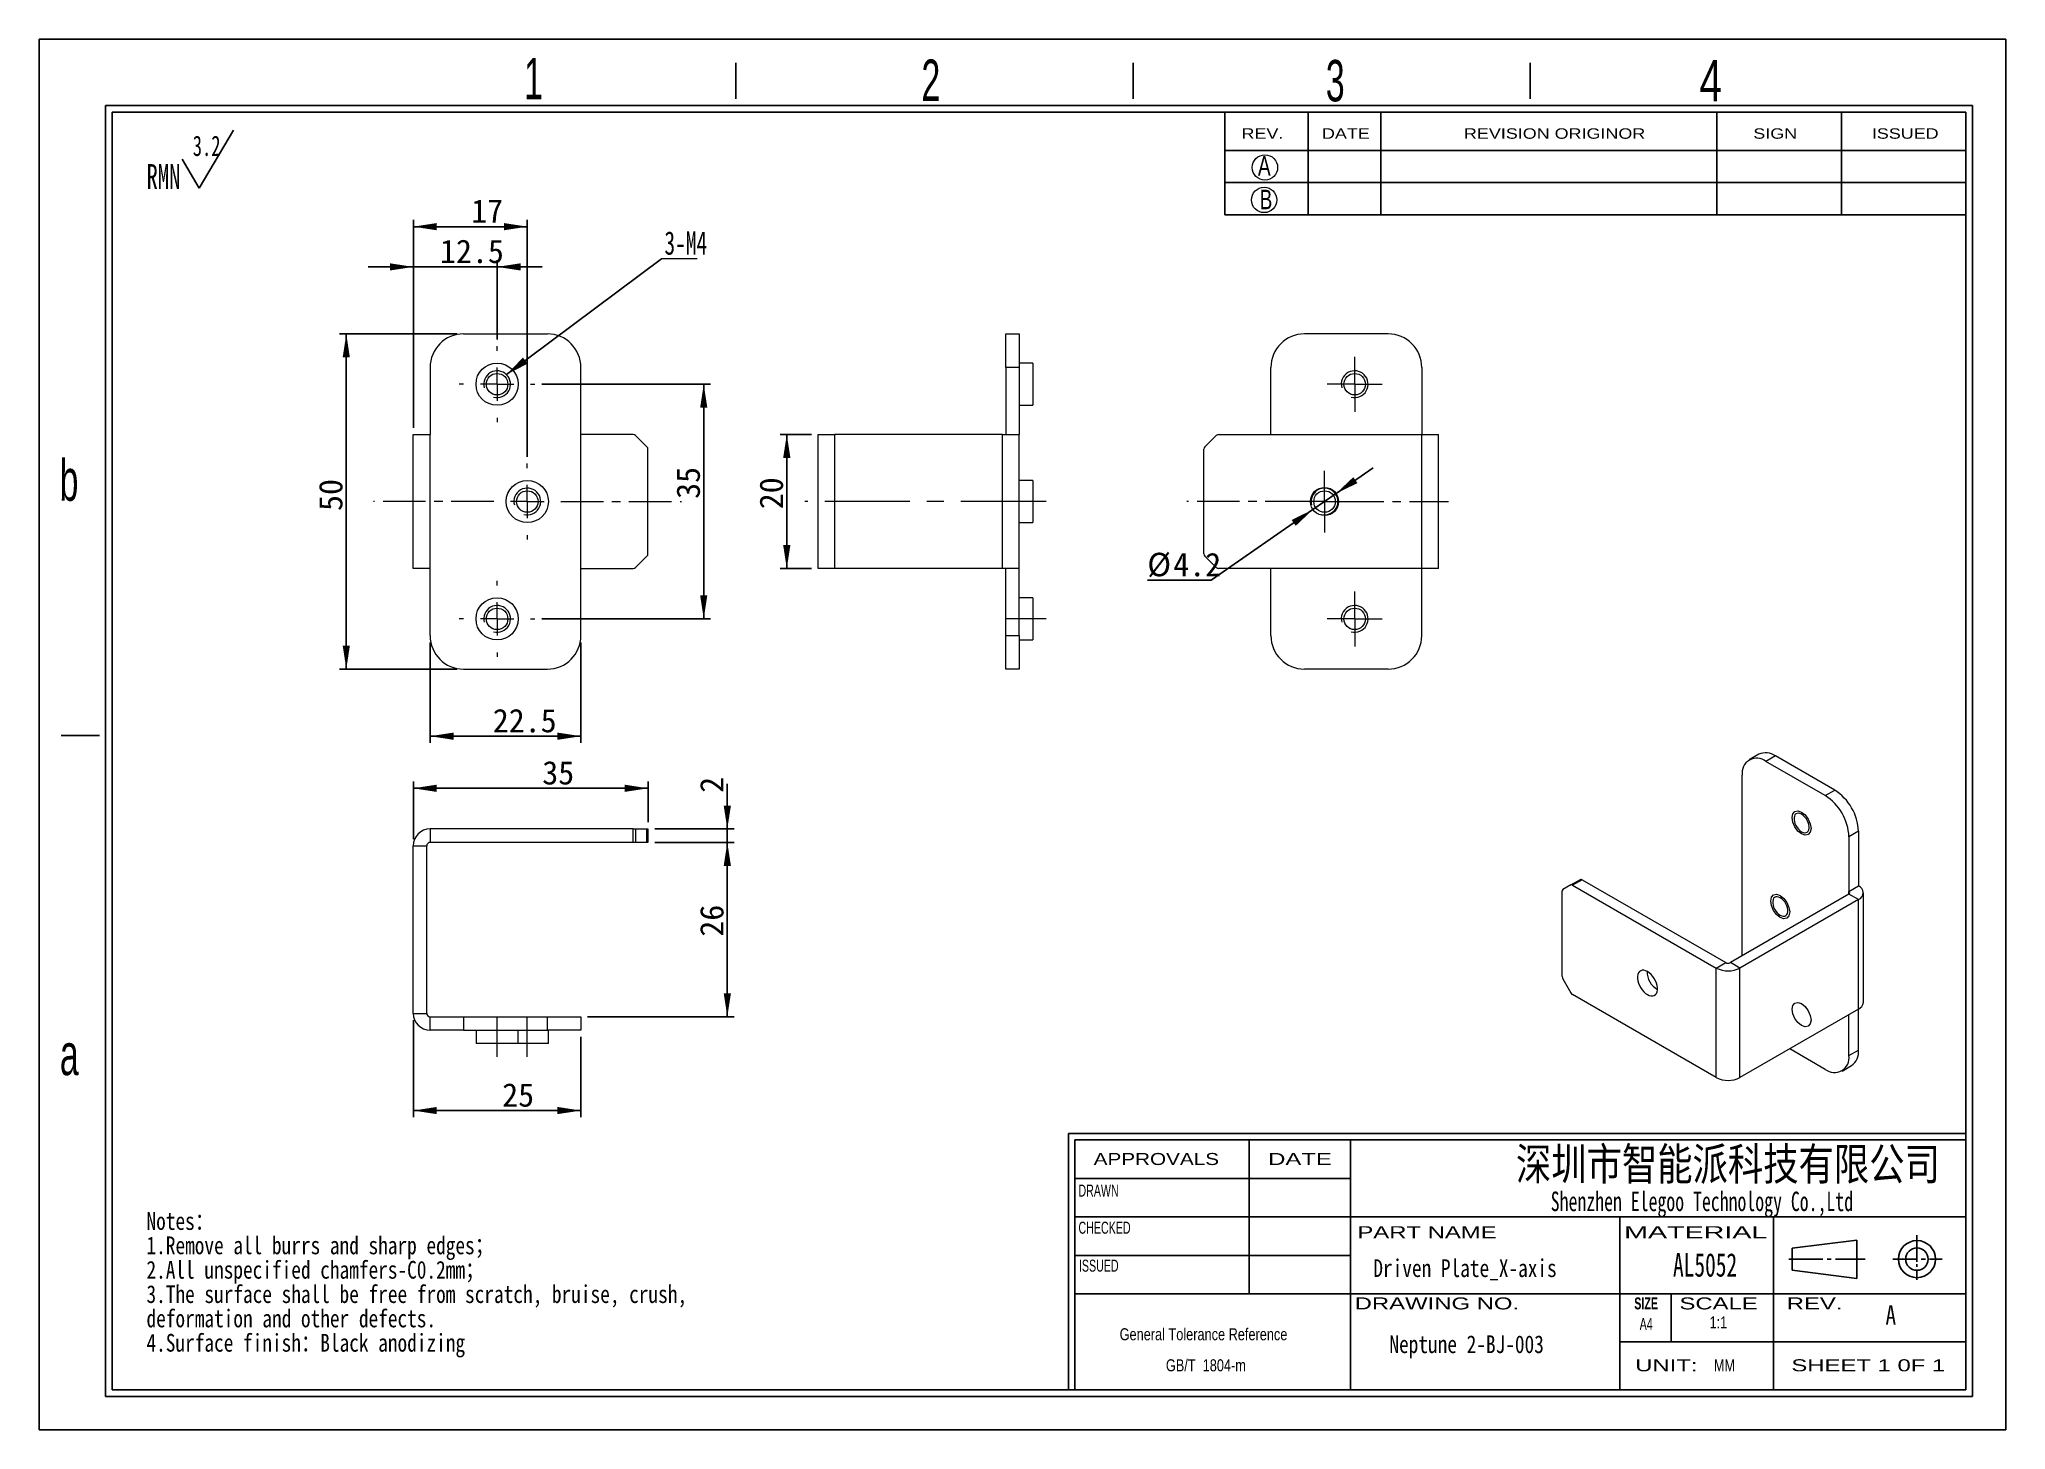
# Model space of a CAD drawing. Header units: millimetres. Extents: x 2 to 295, y 1 to 209.
import ezdxf

# ---------------------------------------------------------------- set-up
doc = ezdxf.new("R2010")
doc.units = ezdxf.units.MM
doc.linetypes.add('CENTER', pattern=[10.16, 6.35, -1.27, 1.27, -1.27])
doc.linetypes.add('CENTERX2', pattern=[20.32, 12.7, -2.54, 2.54, -2.54])
doc.layers.add('DIM', color=5, linetype='Continuous')
doc.layers.add('SLD-0', color=179, linetype='Continuous')
doc.layers.add('中心线', color=1, linetype='CENTER', lineweight=15)
doc.styles.add('SLDTEXTSTYLE0', font='SIMSUN.TTC', dxfattribs={"width": 0.67})
doc.styles.add('SLDTEXTSTYLE1', font='ARIAL.TTF', dxfattribs={"width": 0.7584})
doc.styles.add('SLDTEXTSTYLE10', font='ARIAL.TTF', dxfattribs={"width": 1.2324})
doc.styles.add('SLDTEXTSTYLE11', font='ARIAL.TTF', dxfattribs={"width": 1.7064})
doc.styles.add('SLDTEXTSTYLE12', font='SIMSUN.TTC', dxfattribs={"width": 0.8, "bigfont": 'bigfont'})
doc.styles.add('SLDTEXTSTYLE13', font='SIMKAI.TTF', dxfattribs={"width": 0.67})
doc.styles.add('SLDTEXTSTYLE14', font='SIMSUN.TTC')
doc.styles.add('SLDTEXTSTYLE2', font='SIMSUN.TTC', dxfattribs={"width": 0.8})
doc.styles.add('SLDTEXTSTYLE3', font='SIMSUN.TTC', dxfattribs={"width": 0.8, "bigfont": 'bigfont'})
doc.styles.add('SLDTEXTSTYLE4', font='SIMSUN.TTC', dxfattribs={"width": 0.8})
doc.styles.add('SLDTEXTSTYLE5', font='ARIAL.TTF', dxfattribs={"width": 0.63516})
doc.styles.add('SLDTEXTSTYLE6', font='GOTHIC.TTF', dxfattribs={"width": 0.7304})
doc.styles.add('SLDTEXTSTYLE7', font='GOTHIC.TTF', dxfattribs={"width": 0.61171})
doc.styles.add('SLDTEXTSTYLE8', font='ARIALBD.TTF', dxfattribs={"width": 0.63516})
doc.styles.add('SLDTEXTSTYLE9', font='ARIAL.TTF', dxfattribs={"width": 1.422})
doc.styles.get("Standard").update_dxf_attribs({"font": 'SIMSUN.TTC'})
doc.dimstyles.new('SLDDIMSTYLE0', dxfattribs={"dimtxt": 3.5, "dimasz": 3.5, "dimexe": 0, "dimexo": 0.0625, "dimgap": 0.875, "dimtad": 0, "dimtih": 1, "dimtoh": 1, "dimrnd": 1e-09, "dimzin": 12, "dimdsep": 46, "dimtxsty": 'SLDTEXTSTYLE0', "dimsah": 1, "dimcen": 0, "dimadec": 0, "dimazin": 3, "dimtfac": 1, "dimtmove": 0, "dimatfit": 3, "dimfxl": 0, "dimfrac": 2, "dimtolj": 1, "dimtzin": 12, "dimarcsym": 0})
doc.dimstyles.new('SLDDIMSTYLE1', dxfattribs={"dimtxt": 3.5, "dimasz": 3.5, "dimexe": 0, "dimexo": 0.0625, "dimgap": 0.875, "dimtad": 2, "dimrnd": 1e-09, "dimzin": 12, "dimdsep": 46, "dimtxsty": 'SLDTEXTSTYLE0', "dimsah": 1, "dimcen": 0.09, "dimadec": 0, "dimazin": 3, "dimtfac": 1, "dimtofl": 0, "dimtmove": 0, "dimatfit": 3, "dimfxl": 0, "dimfrac": 2, "dimtolj": 1, "dimtzin": 12, "dimarcsym": 0})
doc.dimstyles.new('SLDDIMSTYLE2', dxfattribs={"dimtxt": 3.5, "dimasz": 3.5, "dimexe": 0, "dimexo": 0.0625, "dimgap": 0.875, "dimtad": 2, "dimrnd": 1e-09, "dimzin": 12, "dimdsep": 46, "dimtxsty": 'SLDTEXTSTYLE0', "dimsah": 1, "dimcen": 0.09, "dimadec": 0, "dimazin": 3, "dimtfac": 1, "dimtmove": 0, "dimatfit": 0, "dimfxl": 0, "dimfrac": 2, "dimtolj": 1, "dimtzin": 12, "dimarcsym": 0})
doc.dimstyles.new('SLDDIMSTYLE3', dxfattribs={"dimtxt": 0.18, "dimasz": 3.5, "dimexe": 0, "dimexo": 0.0625, "dimgap": 0, "dimtad": 0, "dimtih": 1, "dimtoh": 1, "dimdec": 0, "dimrnd": 1e-09, "dimzin": 0, "dimdsep": 46, "dimtxsty": 'Standard', "dimsah": 1, "dimcen": 0.09, "dimadec": 0, "dimazin": 0, "dimtfac": 3.5, "dimtdec": 0, "dimtofl": 0, "dimtmove": 0, "dimatfit": 3, "dimfxl": 0, "dimfrac": 2, "dimtolj": 1, "dimtzin": 0, "dimarcsym": 0})

# ---------------------------------------------------------------- blocks, each defined once
blk = doc.blocks.new('SW_NOTE_0')
at = {"layer": 'SLD-0', "color": 0}
for q in [(12.98, 9.35), (5.31, 5.02)]:
    blk.add_line((7.87, 0.69), q, dxfattribs=at)
at = {"layer": 'SLD-0', "color": 0, "attachment_point": 1, "style": 'SLDTEXTSTYLE0'}
for s, insert, char_height in [('3.2', (6.9, 8.55), 3.032), ('RMN', (0, 4.31), 3.704)]:
    blk.add_mtext(s, dxfattribs=dict(at, insert=insert, char_height=char_height))
blk = doc.blocks.new('SW_NOTE_1')
at = {"layer": 'SLD-0', "color": 0, "char_height": 2.6458, "attachment_point": 1}
for s, insert, style in [('Notes\\M+18146', (0, 3.08), 'SLDTEXTSTYLE3'), ('1.Remove all burrs and sharp edges\\M+18147', (0, -0.55), 'SLDTEXTSTYLE3'), ('2.All unspecified chamfers-C0.2mm\\M+18147', (0, -4.19), 'SLDTEXTSTYLE3'), ('3.The surface shall be free from scratch, bruise, crush, ', (0, -7.82), 'SLDTEXTSTYLE4'), ('deformation and other defects.', (0, -11.45), 'SLDTEXTSTYLE4'), ('4.Surface finish\\M+18146Black anodizing', (0, -15.08), 'SLDTEXTSTYLE3')]:
    blk.add_mtext(s, dxfattribs=dict(at, insert=insert, style=style))
blk = doc.blocks.new('SW_NOTE_2')
at = {"layer": 'SLD-0', "color": 0, "char_height": 1.7927, "attachment_point": 2, "style": 'SLDTEXTSTYLE1'}
for s, insert in [('General Tolerance Reference ', (13.02, 2.31)), (' GB/T  1804-m', (13.11, -2.32))]:
    blk.add_mtext(s, dxfattribs=dict(at, insert=insert))
blk = doc.blocks.new('_D')
at = {"layer": 'DIM'}
for p, q in [((195.23, 140.93), (200.76, 144.77)), ((195.23, 140.93), (191.78, 138.54)), ((191.78, 138.54), (176.62, 128.02)), ((176.62, 128.02), (167.08, 128.02))]:
    blk.add_line(p, q, dxfattribs=at)
for points in [[(195.23, 140.93), (198.42, 142.48), (197.8, 143.37)], [(191.78, 138.54), (188.6, 136.98), (189.21, 136.1)]]:
    blk.add_solid(points, dxfattribs=at)
at = {"layer": 'DIM', "char_height": 3.5, "attachment_point": 1, "style": 'SLDTEXTSTYLE14'}
for s, insert in [('%%c', (167.08, 132.09)), ('4.2', (170.95, 132.09))]:
    blk.add_mtext(s, dxfattribs=dict(at, insert=insert))
blk = doc.blocks.new('SW_CENTERMARKSYMBOL_0')
at = {"layer": '中心线', "color": 0}
for p, q in [((0, 2.5), (0, 4.6)), ((-2.5, 0), (-20.53, 0)), ((0, 0), (-2.5, 0)), ((0, 0), (0, 2.5)), ((0, 0), (0, -2.5)), ((0, 0), (2.5, 0)), ((2.5, 0), (18.5, 0)), ((0, -2.5), (0, -4.6))]:
    blk.add_line(p, q, dxfattribs=at)
blk = doc.blocks.new('SW_CENTERMARKSYMBOL_1')
at = {"layer": '中心线', "color": 0}
for p, q in [((0, 2.5), (0, 4.1)), ((-2.5, 0), (-4.1, 0)), ((0, 0), (-2.5, 0)), ((0, 0), (0, 2.5)), ((0, 0), (0, -2.5)), ((0, 0), (2.5, 0)), ((2.5, 0), (4.1, 0)), ((0, -2.5), (0, -4.1))]:
    blk.add_line(p, q, dxfattribs=at)
blk = doc.blocks.new('SW_CENTERMARKSYMBOL_2')
at = {"layer": '中心线', "color": 0}
for p, q in [((0, 2.5), (0, 4.1)), ((-2.5, 0), (-4.1, 0)), ((0, 0), (-2.5, 0)), ((0, 0), (0, 2.5)), ((0, 0), (0, -2.5)), ((0, 0), (2.5, 0)), ((2.5, 0), (4.1, 0)), ((0, -2.5), (0, -4.1))]:
    blk.add_line(p, q, dxfattribs=at)
blk = doc.blocks.new('_D_1')
at = {"layer": 'DIM'}
for p, q in [((116.98, 149.73), (112.3, 149.73)), ((113.3, 149.73), (113.3, 129.73)), ((116.98, 129.73), (112.3, 129.73))]:
    blk.add_line(p, q, dxfattribs=at)
for points in [[(113.3, 149.73), (112.76, 146.23), (113.84, 146.23)], [(113.3, 129.73), (113.84, 133.23), (112.76, 133.23)]]:
    blk.add_solid(points, dxfattribs=at)
at = {"layer": 'DIM', "insert": (109.23, 138.58), "char_height": 3.5, "attachment_point": 1, "rotation": 90, "style": 'SLDTEXTSTYLE14'}
blk.add_mtext('20', dxfattribs=at)
blk = doc.blocks.new('_D_2')
at = {"layer": 'DIM'}
for p, q in [((64.1, 164.73), (46.6, 164.73)), ((47.6, 164.73), (47.6, 114.73)), ((64.1, 114.73), (46.6, 114.73))]:
    blk.add_line(p, q, dxfattribs=at)
for points in [[(47.6, 164.73), (47.06, 161.23), (48.13, 161.23)], [(47.6, 114.73), (48.13, 118.23), (47.06, 118.23)]]:
    blk.add_solid(points, dxfattribs=at)
at = {"layer": 'DIM', "insert": (43.52, 138.33), "char_height": 3.5, "attachment_point": 1, "rotation": 90, "style": 'SLDTEXTSTYLE14'}
blk.add_mtext('50', dxfattribs=at)
blk = doc.blocks.new('_D_3')
at = {"layer": 'DIM'}
for p, q in [((57.6, 174.73), (50.86, 174.73)), ((57.6, 150.73), (57.6, 175.73)), ((57.6, 174.73), (70.1, 174.73)), ((70.1, 163.88), (70.1, 175.73)), ((70.1, 174.73), (76.83, 174.73))]:
    blk.add_line(p, q, dxfattribs=at)
for points in [[(57.6, 174.73), (54.1, 175.27), (54.1, 174.19)], [(70.1, 174.73), (73.6, 174.19), (73.6, 175.27)]]:
    blk.add_solid(points, dxfattribs=at)
at = {"layer": 'DIM', "insert": (61.58, 178.81), "char_height": 3.5, "attachment_point": 1, "style": 'SLDTEXTSTYLE14'}
blk.add_mtext('12.5', dxfattribs=at)
blk = doc.blocks.new('_D_4')
at = {"layer": 'DIM'}
for p, q in [((57.6, 150.73), (57.6, 181.73)), ((57.6, 180.73), (74.6, 180.73)), ((74.6, 146.38), (74.6, 181.73))]:
    blk.add_line(p, q, dxfattribs=at)
for points in [[(57.6, 180.73), (61.1, 180.19), (61.1, 181.27)], [(74.6, 180.73), (71.1, 181.27), (71.1, 180.19)]]:
    blk.add_solid(points, dxfattribs=at)
at = {"layer": 'DIM', "insert": (66.22, 184.81), "char_height": 3.5, "attachment_point": 1, "style": 'SLDTEXTSTYLE14'}
blk.add_mtext('17', dxfattribs=at)
blk = doc.blocks.new('_D_5')
at = {"layer": 'DIM'}
for p, q in [((76.75, 157.23), (101.91, 157.23)), ((100.91, 157.23), (100.91, 122.23)), ((76.75, 122.23), (101.91, 122.23))]:
    blk.add_line(p, q, dxfattribs=at)
for points in [[(100.91, 157.23), (100.38, 153.73), (101.45, 153.73)], [(100.91, 122.23), (101.45, 125.73), (100.38, 125.73)]]:
    blk.add_solid(points, dxfattribs=at)
at = {"layer": 'DIM', "insert": (96.84, 140.13), "char_height": 3.5, "attachment_point": 1, "rotation": 90, "style": 'SLDTEXTSTYLE14'}
blk.add_mtext('35', dxfattribs=at)
blk = doc.blocks.new('_D_6')
at = {"layer": 'DIM'}
for p, q in [((60.1, 118.73), (60.1, 103.73)), ((82.6, 118.73), (82.6, 103.73)), ((60.1, 104.73), (82.6, 104.73))]:
    blk.add_line(p, q, dxfattribs=at)
for points in [[(60.1, 104.73), (63.6, 104.19), (63.6, 105.27)], [(82.6, 104.73), (79.1, 105.27), (79.1, 104.19)]]:
    blk.add_solid(points, dxfattribs=at)
at = {"layer": 'DIM', "insert": (69.45, 108.81), "char_height": 3.5, "attachment_point": 1, "style": 'SLDTEXTSTYLE14'}
blk.add_mtext('22.5', dxfattribs=at)
blk = doc.blocks.new('SW_NOTE_3')
at = {"color": 0, "linetype": 'Continuous', "lineweight": 0}
blk.add_line((5.32, 0), (0, 0), dxfattribs=at)
at = {"color": 0, "linetype": 'Continuous', "lineweight": 0, "insert": (0.42, 4.14), "char_height": 3.5, "attachment_point": 1, "style": 'SLDTEXTSTYLE0'}
blk.add_mtext('3-M4', dxfattribs=at)
blk = doc.blocks.new('SW_CENTERMARKSYMBOL_3')
at = {"layer": '中心线', "color": 0}
for p, q in [((0, 5), (0, 5.65)), ((-5, 0), (-22.93, 0)), ((0, 0), (-2.5, 0)), ((0, 0), (0, 2.5)), ((0, 0), (0, -2.5)), ((0, 0), (2.5, 0)), ((5, 0), (23.02, 0)), ((0, -5), (0, -5.65))]:
    blk.add_line(p, q, dxfattribs=at)
blk = doc.blocks.new('SW_CENTERMARKSYMBOL_4')
at = {"layer": '中心线', "color": 0}
for p, q in [((0, 5), (0, 5.65)), ((-5, 0), (-5.65, 0)), ((0, 0), (-2.5, 0)), ((0, 0), (0, 2.5)), ((0, 0), (0, -2.5)), ((0, 0), (2.5, 0)), ((5, 0), (5.65, 0)), ((0, -5), (0, -5.65))]:
    blk.add_line(p, q, dxfattribs=at)
blk = doc.blocks.new('SW_CENTERMARKSYMBOL_5')
at = {"layer": '中心线', "color": 0}
for p, q in [((0, 5), (0, 5.65)), ((-5, 0), (-5.65, 0)), ((0, 0), (-2.5, 0)), ((0, 0), (0, 2.5)), ((0, 0), (0, -2.5)), ((0, 0), (2.5, 0)), ((5, 0), (5.65, 0)), ((0, -5), (0, -5.65))]:
    blk.add_line(p, q, dxfattribs=at)
blk = doc.blocks.new('_D_7')
at = {"layer": 'DIM'}
for p, q in [((57.6, 62.39), (57.6, 47.89)), ((82.6, 59.89), (82.6, 47.89)), ((57.6, 48.89), (82.6, 48.89))]:
    blk.add_line(p, q, dxfattribs=at)
for points in [[(57.6, 48.89), (61.1, 48.36), (61.1, 49.43)], [(82.6, 48.89), (79.1, 49.43), (79.1, 48.36)]]:
    blk.add_solid(points, dxfattribs=at)
at = {"layer": 'DIM', "insert": (70.85, 52.97), "char_height": 3.5, "attachment_point": 1, "style": 'SLDTEXTSTYLE14'}
blk.add_mtext('25', dxfattribs=at)
blk = doc.blocks.new('_D_8')
at = {"layer": 'DIM'}
for p, q in [((93.6, 88.89), (105.43, 88.89)), ((104.43, 88.89), (104.43, 62.89)), ((83.6, 62.89), (105.43, 62.89))]:
    blk.add_line(p, q, dxfattribs=at)
for points in [[(104.43, 88.89), (103.89, 85.39), (104.97, 85.39)], [(104.43, 62.89), (104.97, 66.39), (103.89, 66.39)]]:
    blk.add_solid(points, dxfattribs=at)
at = {"layer": 'DIM', "insert": (100.36, 74.83), "char_height": 3.5, "attachment_point": 1, "rotation": 90, "style": 'SLDTEXTSTYLE14'}
blk.add_mtext('26', dxfattribs=at)
blk = doc.blocks.new('_D_9')
at = {"layer": 'DIM'}
for p, q in [((57.6, 89.39), (57.6, 97.96)), ((57.6, 96.96), (92.6, 96.96)), ((92.6, 91.89), (92.6, 97.96))]:
    blk.add_line(p, q, dxfattribs=at)
for points in [[(57.6, 96.96), (61.1, 96.42), (61.1, 97.5)], [(92.6, 96.96), (89.1, 97.5), (89.1, 96.42)]]:
    blk.add_solid(points, dxfattribs=at)
at = {"layer": 'DIM', "insert": (76.83, 101.03), "char_height": 3.5, "attachment_point": 1, "style": 'SLDTEXTSTYLE14'}
blk.add_mtext('35', dxfattribs=at)
blk = doc.blocks.new('_D_10')
at = {"layer": 'DIM'}
for p, q in [((104.43, 90.89), (104.43, 97.64)), ((93.6, 90.89), (105.43, 90.89)), ((93.6, 88.89), (105.43, 88.89)), ((104.43, 90.89), (104.43, 88.89)), ((104.43, 88.89), (104.43, 82.16))]:
    blk.add_line(p, q, dxfattribs=at)
for points in [[(104.43, 90.89), (104.97, 94.39), (103.89, 94.39)], [(104.43, 88.89), (103.89, 85.39), (104.97, 85.39)]]:
    blk.add_solid(points, dxfattribs=at)
at = {"layer": 'DIM', "insert": (100.36, 96.28), "char_height": 3.5, "attachment_point": 1, "rotation": 90, "style": 'SLDTEXTSTYLE14'}
blk.add_mtext('2', dxfattribs=at)

msp = doc.modelspace()

# ---------------------------------------------------------------- linework, layer by layer
at = {"color": 7, "linetype": 'Continuous', "lineweight": 15}
for p, q in [((65.095, 164.733), (77.595, 164.733)), ((145.982, 164.733), (147.982, 164.733)), ((145.982, 159.733), (145.982, 164.733)), ((147.982, 164.733), (147.982, 159.733)), ((203.009, 164.733), (190.509, 164.733)), ((60.095, 159.733), (60.095, 149.733)), ((82.595, 119.733), (82.595, 159.733)), ((147.982, 159.733), (145.982, 159.733)), ((145.982, 159.733), (145.982, 149.733)), ((149.982, 160.383), (147.982, 160.383)), ((147.982, 159.733), (147.982, 149.733)), ((149.982, 160.383), (149.982, 157.233)), ((185.509, 149.733), (185.509, 159.733)), ((208.009, 159.733), (208.009, 149.733)), ((149.982, 157.233), (149.982, 154.083)), ((147.982, 154.083), (149.982, 154.083)), ((57.595, 149.733), (60.095, 149.733)), ((57.595, 129.733), (57.595, 149.733)), ((60.095, 129.733), (60.095, 149.733)), ((90.388, 149.733), (82.595, 149.733)), ((92.449, 147.88), (90.741, 149.587)), ((117.982, 149.733), (120.482, 149.733)), ((117.982, 129.733), (117.982, 149.733)), ((120.482, 129.733), (120.482, 149.733)), ((145.482, 149.733), (120.482, 149.733)), ((145.482, 149.733), (147.982, 149.733)), ((145.482, 129.733), (145.482, 149.733)), ((147.982, 129.733), (147.982, 149.733)), ((177.362, 149.587), (175.655, 147.88)), ((177.716, 149.733), (208.009, 149.733)), ((208.009, 129.733), (208.009, 149.733)), ((208.009, 149.733), (210.509, 149.733)), ((210.509, 129.733), (210.509, 149.733)), ((92.595, 131.941), (92.595, 147.526)), ((175.509, 131.941), (175.509, 147.526)), ((149.982, 142.883), (147.982, 142.883)), ((149.982, 142.883), (149.982, 139.733)), ((149.982, 139.733), (149.982, 136.583)), ((147.982, 136.583), (149.982, 136.583)), ((60.095, 129.733), (57.595, 129.733)), ((60.095, 119.733), (60.095, 129.733)), ((82.595, 129.733), (90.388, 129.733)), ((90.741, 129.88), (92.449, 131.587)), ((120.482, 129.733), (117.982, 129.733)), ((145.482, 129.733), (120.482, 129.733)), ((147.982, 129.733), (145.482, 129.733)), ((145.982, 119.733), (145.982, 129.733)), ((147.982, 119.733), (147.982, 129.733)), ((175.655, 131.587), (177.362, 129.88)), ((208.009, 129.733), (177.716, 129.733)), ((185.509, 119.733), (185.509, 129.733)), ((210.509, 129.733), (208.009, 129.733)), ((208.009, 119.733), (208.009, 129.733)), ((149.982, 125.383), (147.982, 125.383)), ((149.982, 125.383), (149.982, 122.233)), ((149.982, 122.233), (149.982, 119.083)), ((145.982, 119.733), (147.982, 119.733)), ((145.982, 114.733), (145.982, 119.733)), ((147.982, 119.733), (147.982, 114.733)), ((147.982, 119.083), (149.982, 119.083)), ((65.095, 114.733), (77.595, 114.733)), ((147.982, 114.733), (145.982, 114.733)), ((203.009, 114.733), (190.509, 114.733)), ((258.271, 102.032), (256.857, 101.215)), ((260.771, 101.784), (259.357, 100.968)), ((268.195, 95.865), (259.357, 100.968)), ((269.61, 96.682), (260.771, 101.784)), ((255.821, 71.983), (255.821, 98.926)), ((268.195, 95.865), (269.61, 96.682)), ((57.595, 88.393), (59.595, 88.393)), ((57.595, 63.393), (57.595, 88.393)), ((59.595, 63.393), (59.595, 88.393)), ((60.095, 90.893), (60.095, 88.893)), ((90.388, 90.893), (60.095, 90.893)), ((90.388, 88.893), (60.095, 88.893)), ((90.388, 88.893), (90.388, 90.893)), ((90.388, 90.893), (90.741, 90.893)), ((90.741, 88.893), (90.388, 88.893)), ((90.741, 90.893), (90.741, 88.893)), ((90.741, 90.893), (92.449, 90.893)), ((92.449, 88.893), (90.741, 88.893)), ((92.449, 88.893), (92.449, 90.893)), ((92.449, 90.893), (92.595, 90.893)), ((92.595, 88.893), (92.449, 88.893)), ((92.595, 90.893), (92.595, 88.893)), ((273.145, 90.558), (271.731, 89.742)), ((271.731, 89.742), (271.731, 81.576)), ((273.145, 90.558), (273.145, 82.393)), ((230.262, 82.537), (229.055, 81.84)), ((230.262, 82.537), (231.676, 83.353)), ((231.926, 83.329), (230.512, 82.512)), ((230.512, 82.512), (251.932, 70.147)), ((231.926, 83.329), (253.346, 70.963)), ((271.731, 81.576), (273.145, 82.393)), ((228.951, 68.885), (228.951, 81.611)), ((271.731, 81.168), (254.053, 70.963)), ((273.145, 80.352), (255.468, 70.147)), ((271.731, 81.168), (271.731, 81.576)), ((273.145, 80.352), (271.731, 81.168)), ((273.145, 64.021), (273.145, 80.352)), ((273.877, 65.041), (273.877, 81.372)), ((251.932, 70.147), (253.346, 70.963)), ((255.468, 70.147), (254.053, 70.963)), ((229.055, 68.536), (230.262, 66.445)), ((251.932, 53.816), (251.932, 70.147)), ((255.468, 53.816), (255.468, 70.147)), ((251.932, 53.816), (230.512, 66.181)), ((57.595, 63.393), (59.595, 63.393)), ((60.095, 60.893), (60.095, 62.893)), ((60.095, 62.893), (65.095, 62.893)), ((65.095, 62.893), (65.095, 60.893)), ((65.095, 62.893), (77.595, 62.893)), ((77.595, 60.893), (77.595, 62.893)), ((77.595, 62.893), (82.595, 62.893)), ((82.595, 62.893), (82.595, 60.893)), ((273.145, 64.021), (255.468, 53.816)), ((271.731, 57.08), (271.731, 63.204)), ((273.145, 57.896), (273.145, 64.021)), ((65.095, 60.893), (60.095, 60.893)), ((65.095, 60.893), (77.595, 60.893)), ((66.945, 60.893), (66.945, 58.893)), ((73.245, 58.893), (66.945, 58.893)), ((73.245, 58.893), (73.245, 60.893)), ((77.745, 58.893), (73.245, 58.893)), ((82.595, 60.893), (77.595, 60.893)), ((77.745, 58.893), (77.745, 60.893)), ((268.195, 55.038), (262.89, 58.101)), ((271.731, 57.08), (273.145, 57.896)), ((270.695, 54.791), (272.109, 55.607))]:
    msp.add_line(p, q, dxfattribs=at)
at = {"color": 7, "linetype": 'Continuous', "lineweight": 0, "flags": 128}
for points in [[(264.66, 90.149), (264.119, 90.586), (263.66, 91.205), (263.353, 91.912), (263.246, 92.599), (263.353, 93.162), (263.66, 93.514), (264.119, 93.604), (264.66, 93.415), (265.201, 92.979), (265.66, 92.36), (265.967, 91.653), (266.074, 90.966), (265.967, 90.403), (265.66, 90.05), (265.201, 89.961), (264.66, 90.149)], [(261.478, 77.697), (260.937, 78.133), (260.478, 78.752), (260.171, 79.459), (260.064, 80.146), (260.171, 80.709), (260.478, 81.062), (260.937, 81.151), (261.478, 80.963), (262.019, 80.526), (262.478, 79.907), (262.785, 79.201), (262.892, 78.513), (262.785, 77.951), (262.478, 77.598), (262.019, 77.509), (261.478, 77.697)], [(264.66, 61.57), (264.119, 62.007), (263.66, 62.626), (263.353, 63.333), (263.246, 64.02), (263.353, 64.583), (263.66, 64.935), (264.119, 65.025), (264.66, 64.837), (265.201, 64.4), (265.66, 63.781), (265.967, 63.074), (266.074, 62.387), (265.967, 61.824), (265.66, 61.471), (265.201, 61.382), (264.66, 61.57)]]:
    msp.add_lwpolyline(points, dxfattribs=at)
at = {"color": 7, "linetype": 'Continuous', "lineweight": 15, "flags": 128}
for points in [[(264.66, 90.476), (264.895, 90.369), (265.12, 90.323), (265.325, 90.342), (265.501, 90.423), (265.64, 90.564), (265.736, 90.757), (265.785, 90.996), (265.785, 91.269), (265.736, 91.565), (265.64, 91.87), (265.501, 92.171), (265.325, 92.455), (265.12, 92.71), (264.895, 92.924), (264.66, 93.089), (264.425, 93.196), (264.2, 93.242), (263.995, 93.223), (263.819, 93.142), (263.68, 93.001), (263.584, 92.807), (263.535, 92.568), (263.535, 92.295), (263.584, 92), (263.68, 91.695), (263.819, 91.394), (263.995, 91.109), (264.2, 90.855), (264.425, 90.64), (264.66, 90.476)], [(261.478, 78.023), (261.713, 77.916), (261.938, 77.871), (262.143, 77.889), (262.319, 77.97), (262.458, 78.111), (262.554, 78.305), (262.603, 78.544), (262.603, 78.817), (262.554, 79.112), (262.458, 79.417), (262.319, 79.719), (262.143, 80.003), (261.938, 80.258), (261.713, 80.472), (261.478, 80.636), (261.243, 80.744), (261.018, 80.789), (260.813, 80.771), (260.637, 80.689), (260.498, 80.549), (260.402, 80.355), (260.353, 80.116), (260.353, 79.843), (260.402, 79.547), (260.498, 79.242), (260.637, 78.941), (260.813, 78.657), (261.018, 78.402), (261.243, 78.188), (261.478, 78.023)], [(241.679, 66.185), (241.952, 66.057), (242.215, 65.991), (242.461, 65.991), (242.679, 66.055), (242.864, 66.183), (243.008, 66.368), (243.107, 66.606), (243.158, 66.888), (243.158, 67.205), (243.107, 67.545), (243.008, 67.897), (242.864, 68.249), (242.679, 68.59), (242.461, 68.907), (242.215, 69.189), (241.952, 69.428), (241.679, 69.615), (241.406, 69.743), (241.143, 69.809), (240.897, 69.809), (240.679, 69.745), (240.494, 69.618), (240.35, 69.432), (240.251, 69.194), (240.2, 68.912), (240.2, 68.595), (240.251, 68.255), (240.35, 67.903), (240.494, 67.551), (240.679, 67.21), (240.897, 66.893), (241.143, 66.611), (241.406, 66.372), (241.679, 66.185)]]:
    msp.add_lwpolyline(points, dxfattribs=at)
at = {"color": 7, "linetype": 'Continuous', "lineweight": 15}
for centre, radius in [((70.095, 157.233), 3.15), ((70.095, 157.233), 1.6), ((198.009, 157.233), 1.6), ((74.595, 139.733), 3.15), ((74.595, 139.733), 1.6), ((193.509, 139.733), 2.1), ((193.509, 139.733), 1.6), ((70.095, 122.233), 3.15), ((70.095, 122.233), 1.6), ((198.009, 122.233), 1.6)]:
    msp.add_circle(centre, radius, dxfattribs=at)
for centre, radius, start, end in [((65.095, 159.733), 5, 90, 180), ((77.595, 159.733), 5, 0, 90), ((190.509, 159.733), 5, 90, 180), ((203.009, 159.733), 5, 0, 90), ((90.388, 149.233), 0.5, 45, 90), ((177.716, 149.233), 0.5, 90, 135), ((92.095, 147.526), 0.5, 0, 45), ((176.009, 147.526), 0.5, 135, 180), ((90.388, 130.233), 0.5, 270, 315), ((92.095, 131.941), 0.5, 315, 0), ((176.009, 131.941), 0.5, 180, 225), ((177.716, 130.233), 0.5, 225, 270), ((65.095, 119.733), 5, 180, 270), ((77.595, 119.733), 5, 270, 0), ((190.509, 119.733), 5, 180, 270), ((203.009, 119.733), 5, 270, 0), ((257.984, 99.263), 2.189, 51.14744, 188.86331), ((259.301, 99.691), 2.558, 54.93154, 113.75801), ((264.076, 89.405), 7.662, 2.5201, 57.47989), ((265.491, 90.221), 7.662, 2.52016, 57.47983), ((60.095, 88.393), 2.5, 90, 180), ((60.095, 88.393), 0.5, 90, 180), ((230.365, 82.308), 0.251, 54.3819, 114.31351), ((231.779, 83.124), 0.251, 54.3819, 114.31351), ((272.747, 81.372), 1.095, 291.31255, 68.68747), ((229.201, 81.636), 0.252, 125.6971, 185.62049), ((271.654, 81.372), 0.218, 290.78345, 69.2165), ((253.7, 71.645), 0.769, 242.6097, 297.39031), ((229.672, 68.909), 0.721, 181.95655, 211.14407), ((244.744, 69.67), 3.134, 180.30677, 239.68786), ((253.7, 73.54), 3.826, 242.48053, 297.51947), ((230.893, 66.793), 0.721, 208.85578, 238.04534), ((272.628, 65.165), 1.256, 294.33321, 354.34666), ((60.095, 63.393), 2.5, 180, 270), ((60.095, 63.393), 0.5, 180, 270), ((269.568, 56.743), 2.189, 231.14742, 8.86335), ((270.737, 57.607), 2.425, 304.45505, 6.85715), ((253.7, 57.209), 3.826, 242.48053, 297.51947)]:
    msp.add_arc(centre, radius, start, end, dxfattribs=at)
at = {"color": 7, "linetype": 'Continuous', "lineweight": 0}
for centre in [(70.095, 157.233), (198.009, 157.233), (74.595, 139.733), (193.509, 139.733), (70.095, 122.233), (198.009, 122.233)]:
    msp.add_arc(centre, 2, 255, 195, dxfattribs=at)
at = {"layer": 'SLD-0'}
for p, q in [((1.812, 208.674), (295.107, 208.674)), ((1.812, 1.294), (1.812, 208.674)), ((295.107, 208.674), (295.107, 1.294)), ((12.675, 7.219), (12.675, 197.811)), ((12.675, 197.811), (289.181, 197.811)), ((252.017, 197.811), (252.017, 182.514)), ((270.599, 197.811), (270.599, 182.514)), ((289.181, 197.811), (289.181, 7.219)), ((289.181, 7.219), (12.675, 7.219)), ((295.107, 1.294), (1.812, 1.294))]:
    msp.add_line(p, q, dxfattribs=at)
at = {"layer": 'SLD-0', "color": 6, "linetype": 'Continuous'}
for p, q in [((105.701, 199.786), (105.701, 205.169)), ((164.952, 199.786), (164.952, 205.169)), ((224.204, 199.786), (224.204, 205.169)), ((11.687, 6.231), (11.687, 198.799)), ((11.687, 198.799), (290.169, 198.799)), ((290.169, 198.799), (290.169, 6.231)), ((10.805, 104.853), (5.068, 104.853)), ((290.169, 6.231), (11.687, 6.231))]:
    msp.add_line(p, q, dxfattribs=at)
at = {"layer": 'SLD-0', "color": 179, "linetype": 'Continuous'}
for p, q in [((178.659, 197.811), (178.659, 182.514)), ((191.05, 197.811), (191.05, 182.514)), ((201.886, 197.811), (201.886, 182.514)), ((178.659, 192.074), (289.181, 192.074)), ((178.659, 187.294), (289.181, 187.294)), ((178.659, 182.514), (289.181, 182.514)), ((289.181, 45.462), (155.33, 45.462)), ((155.33, 45.462), (155.33, 7.219)), ((289.181, 44.506), (156.286, 44.506)), ((156.286, 44.506), (156.286, 7.219)), ((182.281, 44.506), (182.281, 21.56)), ((197.398, 44.506), (197.398, 7.219)), ((197.398, 38.77), (156.286, 38.77)), ((289.181, 33.033), (156.286, 33.033)), ((237.553, 33.033), (237.553, 7.219)), ((260.499, 7.219), (260.499, 33.033)), ((263.255, 28.354), (272.888, 29.538)), ((272.888, 23.846), (272.888, 29.538)), ((281.869, 26.35), (281.869, 30.316)), ((197.398, 27.297), (156.286, 27.297)), ((262.786, 26.733), (267.83, 26.733)), ((263.255, 25.106), (263.255, 28.354)), ((268.461, 26.733), (269.091, 26.733)), ((269.722, 26.733), (274.136, 26.733)), ((281.869, 26.733), (278.268, 26.733)), ((282.5, 26.733), (283.13, 26.733)), ((283.761, 26.733), (285.653, 26.733)), ((263.255, 25.106), (272.888, 23.846)), ((281.869, 25.966), (281.869, 25.583)), ((281.869, 25.2), (281.869, 23.667)), ((289.181, 21.56), (156.286, 21.56)), ((245.202, 21.56), (245.202, 14.39)), ((237.553, 14.39), (289.181, 14.39))]:
    msp.add_line(p, q, dxfattribs=at)
at = {"layer": 'SLD-0', "lineweight": 0}
for centre in [(184.622, 189.564), (184.499, 184.715)]:
    msp.add_circle(centre, 1.894, dxfattribs=at)
at = {"layer": 'SLD-0', "color": 179, "linetype": 'Continuous'}
for radius in [2.771, 1.669]:
    msp.add_circle((281.869, 26.733), radius, dxfattribs=at)
at = {"layer": '中心线', "linetype": 'CENTERX2', "lineweight": 0}
for p, q in [((151.982, 139.733), (116.001, 139.733)), ((151.982, 122.233), (145.982, 122.233)), ((70.095, 56.893), (70.095, 62.893)), ((74.595, 56.893), (74.595, 62.893))]:
    msp.add_line(p, q, dxfattribs=at)

# ---------------------------------------------------------------- block references
at = {"color": 5, "linetype": 'Continuous', "lineweight": 0}
msp.add_blockref('SW_NOTE_3', (94.632, 175.909), dxfattribs=at)
at = {"layer": 'SLD-0'}
msp.add_blockref('SW_NOTE_0', (17.795, 185.759), dxfattribs=at)
at = {"layer": 'SLD-0', "color": 5}
msp.add_blockref('SW_NOTE_1', (17.795, 30.657), dxfattribs=at)
at = {"layer": 'SLD-0', "color": 179}
msp.add_blockref('SW_NOTE_2', (162.438, 14.111), dxfattribs=at)
at = {"layer": '中心线'}
for name, p in [('SW_CENTERMARKSYMBOL_4', (70.095, 157.233)), ('SW_CENTERMARKSYMBOL_1', (198.009, 157.233)), ('SW_CENTERMARKSYMBOL_3', (74.595, 139.733)), ('SW_CENTERMARKSYMBOL_0', (193.509, 139.733)), ('SW_CENTERMARKSYMBOL_5', (70.095, 122.233)), ('SW_CENTERMARKSYMBOL_2', (198.009, 122.233))]:
    msp.add_blockref(name, p, dxfattribs=at)

# ---------------------------------------------------------------- texts
at = {"color": 7, "linetype": 'Continuous', "lineweight": 0, "insert": (245.486, 27.624), "char_height": 3.5, "attachment_point": 1, "style": 'SLDTEXTSTYLE0'}
msp.add_mtext('AL5052', dxfattribs=at)
at = {"layer": 'SLD-0'}
for s, insert, char_height, attachment_point, style in [('1', (74.111, 205.899), 6.172, 1, 'SLDTEXTSTYLE7'), ('2', (133.388, 205.655), 6.172, 1, 'SLDTEXTSTYLE7'), ('3', (193.707, 205.593), 6.172, 1, 'SLDTEXTSTYLE7'), ('4', (249.441, 205.587), 6.172, 1, 'SLDTEXTSTYLE6'), ('A', (183.578, 191.252), 2.903, 1, 'SLDTEXTSTYLE6'), ('B', (183.832, 186.237), 2.903, 1, 'SLDTEXTSTYLE6'), ('b', (4.835, 146.019), 6.172, 1, 'SLDTEXTSTYLE7'), ('a', (4.88, 60.351), 6.172, 1, 'SLDTEXTSTYLE7'), ('\\M+1905B圳\\M+18E73\\M+19271\\M+1945C\\M+19468\\M+189C8\\M+18B5A\\M+1974C\\M+18CC0\\M+18CF6\\M+18E69', (253.676, 43.337), 4.82808, 2, 'SLDTEXTSTYLE12'), ('Driven Plate_X-axis', (214.468, 26.709), 2.64583, 2, 'SLDTEXTSTYLE2'), ('A', (277.178, 19.854), 2.91, 1, 'SLDTEXTSTYLE4'), ('Neptune 2-BJ-003', (214.706, 15.362), 2.64583, 2, 'SLDTEXTSTYLE2')]:
    msp.add_mtext(s, dxfattribs=dict(at, insert=insert, char_height=char_height, attachment_point=attachment_point, style=style))
at = {"layer": 'SLD-0', "color": 179}
for s, insert, char_height, attachment_point, style in [('REV.', (181.129, 195.4), 1.5536, 1, 'SLDTEXTSTYLE10'), ('DATE', (193.126, 195.4), 1.5536, 1, 'SLDTEXTSTYLE10'), ('REVISION ORIGINOR', (214.308, 195.4), 1.55363, 1, 'SLDTEXTSTYLE10'), ('SIGN', (257.466, 195.4), 1.5536, 1, 'SLDTEXTSTYLE10'), ('ISSUED', (275.148, 195.4), 1.5536, 1, 'SLDTEXTSTYLE10'), ('APPROVALS', (168.427, 42.563), 1.7927, 2, 'SLDTEXTSTYLE10'), ('DATE', (189.85, 42.563), 1.7927, 2, 'SLDTEXTSTYLE9'), ('DRAWN', (159.804, 37.853), 1.7927, 2, 'SLDTEXTSTYLE5'), ('Shenzhen Elegoo Technology Co.,Ltd', (249.798, 36.8), 2.91042, 2, 'SLDTEXTSTYLE13'), ('CHECKED', (160.696, 32.315), 1.7927, 2, 'SLDTEXTSTYLE5'), ('PART NAME', (208.794, 31.645), 1.7927, 2, 'SLDTEXTSTYLE9'), ('MATERIAL', (248.88, 31.645), 1.7927, 2, 'SLDTEXTSTYLE11'), ('ISSUED', (159.837, 26.654), 1.7927, 2, 'SLDTEXTSTYLE5'), ('DRAWING NO.', (210.268, 21.022), 1.79265, 2, 'SLDTEXTSTYLE9'), ('SIZE', (241.479, 21.022), 1.7927, 2, 'SLDTEXTSTYLE8'), ('SCALE', (252.289, 21.022), 1.7927, 2, 'SLDTEXTSTYLE9'), ('REV.', (266.61, 21.022), 1.7927, 2, 'SLDTEXTSTYLE9'), ('A4', (241.49, 17.953), 1.7927, 2, 'SLDTEXTSTYLE5'), ('1:1', (252.258, 18.199), 1.7927, 2, 'SLDTEXTSTYLE1'), ('UNIT:', (244.499, 11.791), 1.7927, 2, 'SLDTEXTSTYLE9'), ('MM', (253.161, 11.791), 1.7927, 2, 'SLDTEXTSTYLE1'), ('SHEET 1 0F 1', (274.62, 11.791), 1.79265, 2, 'SLDTEXTSTYLE9')]:
    msp.add_mtext(s, dxfattribs=dict(at, insert=insert, char_height=char_height, attachment_point=attachment_point, style=style))

# ---------------------------------------------------------------- dimensions: what is measured, and where the dimension line sits
at = {"layer": 'DIM'}
for base, p1, p2, dimstyle, picture, middle in [((74.595, 180.733), (57.595, 149.733), (74.595, 145.383), 'SLDDIMSTYLE2', '_D_4', (67.579, 180.733)), ((70.095, 174.733), (57.595, 149.733), (70.095, 162.883), 'SLDDIMSTYLE2', '_D_3', (64.303, 174.733)), ((82.595, 104.733), (60.095, 119.733), (82.595, 119.733), 'SLDDIMSTYLE1', '_D_6', (72.171, 104.733)), ((92.595, 96.958), (57.595, 88.393), (92.595, 90.893), 'SLDDIMSTYLE1', '_D_9', (78.189, 96.958)), ((82.595, 48.893), (57.595, 63.393), (82.595, 60.893), 'SLDDIMSTYLE1', '_D_7', (72.215, 48.893))]:
    dim = msp.add_linear_dim(base=base, p1=p1, p2=p2, dimstyle=dimstyle, dxfattribs=at)
    dim.commit()
    dim.dimension.update_dxf_attribs({"geometry": picture, "text_midpoint": middle, "dimtype": 160})
for base, p1, p2, dimstyle, picture, middle in [((47.595, 114.733), (65.095, 164.733), (65.095, 114.733), 'SLDDIMSTYLE1', '_D_2', (47.595, 139.693)), ((100.914, 122.233), (75.745, 157.233), (75.745, 122.233), 'SLDDIMSTYLE1', '_D_5', (100.914, 141.49)), ((113.298, 129.733), (117.982, 149.733), (117.982, 129.733), 'SLDDIMSTYLE1', '_D_1', (113.298, 139.944)), ((104.429, 88.893), (92.595, 90.893), (92.595, 88.893), 'SLDDIMSTYLE2', '_D_10', (104.429, 96.958)), ((104.429, 62.893), (92.595, 88.893), (82.595, 62.893), 'SLDDIMSTYLE1', '_D_8', (104.429, 76.193))]:
    dim = msp.add_linear_dim(base=base, p1=p1, p2=p2, angle=90, dimstyle=dimstyle, dxfattribs=at)
    dim.commit()
    dim.dimension.update_dxf_attribs({"geometry": picture, "text_midpoint": middle, "dimtype": 160})
dim = msp.add_diameter_dim_2p(p1=(191.783, 138.537), p2=(195.234, 140.93), dimstyle='SLDDIMSTYLE0', dxfattribs=at)
dim.commit()
dim.dimension.update_dxf_attribs({"geometry": '_D', "text_midpoint": (171.054, 130.554), "dimtype": 163})

# ---------------------------------------------------------------- leaders
at = {"color": 5, "linetype": 'Continuous', "lineweight": 0}
msp.add_leader([(71.491, 158.665), (94.632, 175.909)], dimstyle='SLDDIMSTYLE3', dxfattribs=at)

doc.saveas('drawing.dxf')
